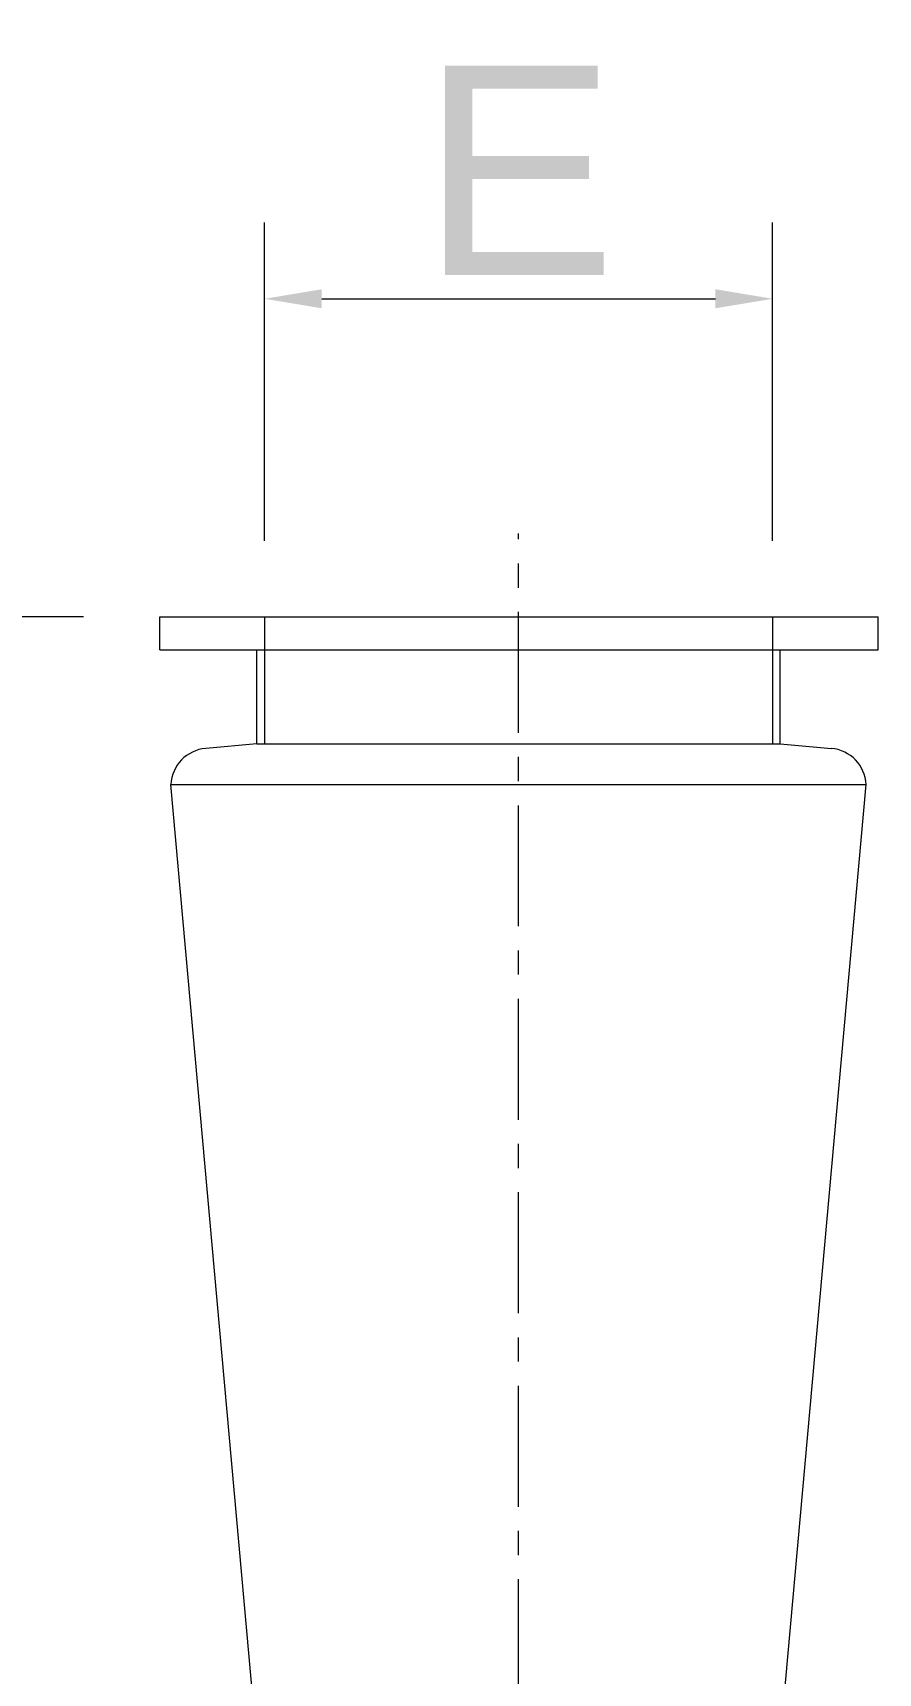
# Model space of a CAD drawing. Header units: inches. Extents: x 0 to 22015, y 0 to 16774.
# Drawn here: x 17752 to 18417, y 10468 to 11761 of the extents above; entities that cross this region are included whole.
import ezdxf

# ---------------------------------------------------------------- set-up
doc = ezdxf.new("R2010")
doc.units = ezdxf.units.IN
doc.header["$MEASUREMENT"] = 0
doc.linetypes.add('CENTER', pattern=[50.8, 31.75, -6.35, 6.35, -6.35])
doc.layers.get('Defpoints').update_dxf_attribs({"lineweight": 5})
doc.layers.add('CAXA1', color=5, linetype='CENTER', lineweight=5)
doc.styles.add('Roman', font='arial.ttf')
doc.styles.get("Standard").update_dxf_attribs({"font": 'arial.ttf'})
doc.dimstyles.new('ISO-25', dxfattribs={"dimscale": 30, "dimtxt": 1.5, "dimasz": 1.5, "dimexe": 2, "dimexo": 2, "dimtad": 1, "dimtih": 1, "dimtoh": 1, "dimdec": 1, "dimlfac": 0.03937, "dimdsep": 46, "dimtxsty": 'Standard', "dimcen": 2.5, "dimclrd": 7, "dimclre": 7, "dimclrt": 7, "dimadec": 0, "dimazin": 0, "dimtfac": 1, "dimtdec": 1, "dimtmove": 0, "dimatfit": 3, "dimfxl": 1, "dimlwd": 5, "dimlwe": 5, "dimarcsym": 0})

# ---------------------------------------------------------------- blocks, each defined once
blk = doc.blocks.new('*D30')
at = {"color": 7, "linetype": 'Continuous', "lineweight": 5, "transparency": 16777216}
for p, q in [((17934.3, 11360.5), (17934.3, 11611.1)), ((18334.3, 11360.5), (18334.3, 11611.1)), ((17979.3, 11551.1), (18289.3, 11551.1))]:
    blk.add_line(p, q, dxfattribs=at)
at = {"color": 7, "transparency": 16777216}
for points in [[(17979.3, 11558.6), (17979.3, 11543.6), (17934.3, 11551.1)], [(18289.3, 11558.6), (18289.3, 11543.6), (18334.3, 11551.1)]]:
    blk.add_solid(points, dxfattribs=at)
at = {"layer": 'Defpoints', "color": 0, "transparency": 16777216}
for p in [(18334.3, 11551.1), (17934.3, 11300.5), (18334.3, 11300.5)]:
    blk.add_point(p, dxfattribs=at)
at = {"color": 7, "lineweight": 5, "transparency": 16777216, "insert": (18134.3, 11652.3), "char_height": 165, "attachment_point": 5, "style": 'Roman'}
blk.add_mtext('E', dxfattribs=at)
blk = doc.blocks.new('*D31')
at = {"color": 7, "linetype": 'Continuous', "lineweight": 5, "transparency": 16777216}
for p, q in [((17791.8, 11300.5), (17617.1, 11300.5)), ((17677.1, 11255.5), (17677.1, 10851.7)), ((17677.1, 10245.5), (17677.1, 10649.2)), ((17879, 10200.5), (17617.1, 10200.5))]:
    blk.add_line(p, q, dxfattribs=at)
at = {"color": 7, "transparency": 16777216}
for points in [[(17669.6, 11255.5), (17684.6, 11255.5), (17677.1, 11300.5)], [(17669.6, 10245.5), (17684.6, 10245.5), (17677.1, 10200.5)]]:
    blk.add_solid(points, dxfattribs=at)
at = {"layer": 'Defpoints', "color": 0, "transparency": 16777216}
for p in [(17851.8, 11300.5), (17677.1, 10200.5), (17939, 10200.5)]:
    blk.add_point(p, dxfattribs=at)
at = {"color": 7, "lineweight": 5, "transparency": 16777216, "insert": (17677.1, 10750.5), "char_height": 165, "attachment_point": 5, "style": 'Roman'}
blk.add_mtext('F', dxfattribs=at)

msp = doc.modelspace()

# ---------------------------------------------------------------- linework, layer by layer
at = {"color": 7, "lineweight": 5}
for p, q in [((17851.77, 11274.45), (17851.77, 11300.45)), ((17851.77, 11300.45), (18417.49, 11300.45)), ((17934.27, 11300.45), (17934.27, 11200.45)), ((18334.27, 11300.45), (18334.27, 11200.45)), ((18417.49, 11274.45), (18417.49, 11300.45)), ((17851.77, 11274.45), (18417.49, 11274.45)), ((17928.27, 11200.45), (17928.27, 11274.45)), ((18340.27, 11200.45), (18340.27, 11274.45)), ((17928.31, 11200.46), (17887.93, 11196.92)), ((17928.31, 11200.46), (18340.27, 11200.45)), ((18340.27, 11200.45), (18380.62, 11196.92)), ((17860.58, 11168.45), (18407.97, 11168.45)), ((17935.58, 10332.45), (17860.58, 11168.45)), ((18332.97, 10332.45), (18407.97, 11168.45))]:
    msp.add_line(p, q, dxfattribs=at)
for centre, start, end in [((17890.55, 11167.04), 95, 177.29569), ((18378, 11167.04), 2.70431, 85)]:
    msp.add_arc(centre, 30, start, end, dxfattribs=at)
at = {"layer": 'CAXA1', "linetype": 'CENTER', "lineweight": 5, "ltscale": 3}
msp.add_line((18134.27, 8923.24), (18134.27, 11366.11), dxfattribs=at)

# ---------------------------------------------------------------- dimensions: what is measured, and where the dimension line sits
at = {"color": 7, "lineweight": 5}
dim = msp.add_linear_dim(base=(18334.27, 11551.07), p1=(17934.27, 11300.45), p2=(18334.27, 11300.45), text='E', dimstyle='ISO-25', override={"dimtxt": 5.5, "dimpost": '\\X', "dimtxsty": 'Roman', "dimtmove": 1}, dxfattribs=at)
dim.commit()
dim.dimension.update_dxf_attribs({"geometry": '*D30', "text_midpoint": (18134.27, 11551.07), "dimtype": 160})
dim = msp.add_linear_dim(base=(17677.08, 10200.45), p1=(17851.77, 11300.45), p2=(17939.01, 10200.45), angle=90, text='F', dimstyle='ISO-25', override={"dimtxt": 5.5, "dimpost": '\\X', "dimtxsty": 'Roman', "dimtmove": 1}, dxfattribs=at)
dim.commit()
dim.dimension.update_dxf_attribs({"geometry": '*D31', "text_midpoint": (17677.08, 10750.45)})

doc.saveas('drawing.dxf')
